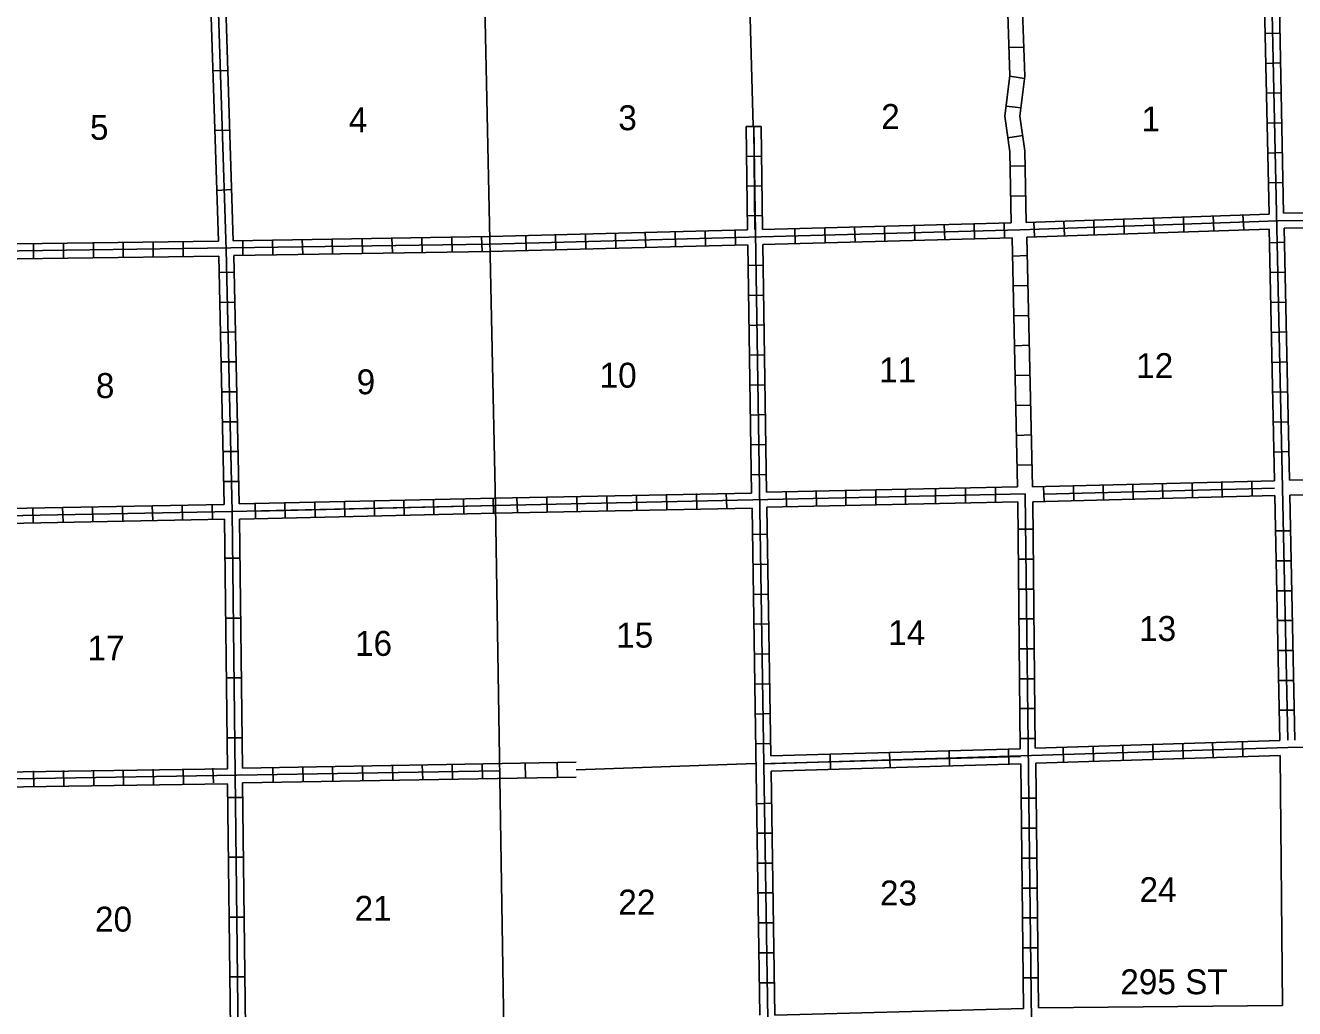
# Model space of a CAD drawing. Extents: x 1372974 to 1917401, y 15437295 to 15803266.
# Drawn here: x 1853130 to 1878597, y 15661493 to 15681227 of the extents above; entities that cross this region are included whole.
import ezdxf

# ---------------------------------------------------------------- set-up
doc = ezdxf.new("R2010")
doc.units = 0
for name, color, linetype in [('L10', 7, 'Continuous'), ('L13', 7, 'Continuous'), ('L14', 7, 'Continuous'), ('L30', 7, 'Continuous'), ('L4', 7, 'Continuous'), ('L8', 7, 'Continuous'), ('L9', 7, 'Continuous')]:
    doc.layers.add(name, color=color, linetype=linetype)

msp = doc.modelspace()

# ---------------------------------------------------------------- linework, layer by layer
at = {"layer": 'L10'}
for points in [[(1878310, 15666572), (1878352, 15661556)], [(1873460, 15661506), (1878352, 15661556)]]:
    msp.add_lwpolyline(points, dxfattribs=at)
at = {"layer": 'L13'}
for points in [[(1867735, 15679206), (1867660, 15681864)], [(1864183, 15666284), (1867777, 15666414)]]:
    msp.add_lwpolyline(points, dxfattribs=at)
at = {"layer": 'L4'}
msp.add_lwpolyline([(1862910, 15650481), (1862827, 15655764), (1862727, 15661064), (1862560, 15671589), (1862344, 15681956), (1862252, 15687323)], dxfattribs=at)
at = {"layer": 'L8'}
for p, q in [((1878010, 15681064), (1878310, 15681073)), ((1872868, 15680781), (1873168, 15680789)), ((1878018, 15680464), (1878318, 15680473)), ((1872885, 15680206), (1873177, 15680164)), ((1878035, 15679864), (1878335, 15679873)), ((1872810, 15679606), (1873110, 15679573)), ((1867594, 15679194), (1867893, 15679198)), ((1867769, 15677129), (1867744, 15679196)), ((1878043, 15679264), (1878343, 15679273)), ((1872843, 15678973), (1873143, 15679014)), ((1878060, 15678664), (1878360, 15678673)), ((1867602, 15678597), (1867900, 15678601)), ((1872893, 15678398), (1873193, 15678406)), ((1867609, 15678001), (1867907, 15678004)), ((1878068, 15678064), (1878368, 15678073)), ((1872902, 15677798), (1873202, 15677806)), ((1867616, 15677404), (1867914, 15677408)), ((1876960, 15677406), (1876977, 15677114)), ((1877560, 15677431), (1877577, 15677131)), ((1868569, 15677156), (1868577, 15676856)), ((1869169, 15677164), (1869177, 15676864)), ((1869769, 15677181), (1869777, 15676881)), ((1870368, 15677198), (1870377, 15676898)), ((1870968, 15677214), (1870977, 15676914)), ((1871568, 15677231), (1871577, 15676931)), ((1872168, 15677248), (1872177, 15676948)), ((1872768, 15677264), (1872777, 15676964)), ((1873368, 15677281), (1873377, 15676981)), ((1873968, 15677306), (1873977, 15677006)), ((1874568, 15677323), (1874577, 15677023)), ((1875168, 15677348), (1875177, 15677048)), ((1875768, 15677364), (1875777, 15677064)), ((1876368, 15677389), (1876377, 15677089)), ((1855694, 15676589), (1855694, 15676889)), ((1856294, 15676598), (1856294, 15676898)), ((1857494, 15676614), (1857494, 15676914)), ((1858094, 15676623), (1858086, 15676923)), ((1858694, 15676631), (1858685, 15676931)), ((1859294, 15676639), (1859285, 15676939)), ((1859894, 15676656), (1859885, 15676956)), ((1860494, 15676664), (1860485, 15676964)), ((1861094, 15676673), (1861085, 15676973)), ((1861694, 15676681), (1861685, 15676981)), ((1862294, 15676689), (1862285, 15676989)), ((1863169, 15677006), (1863177, 15676706)), ((1863769, 15677023), (1863777, 15676723)), ((1864369, 15677039), (1864377, 15676739)), ((1864969, 15677056), (1864977, 15676756)), ((1865569, 15677073), (1865577, 15676773)), ((1866169, 15677089), (1866177, 15676789)), ((1866769, 15677106), (1866777, 15676806)), ((1867369, 15677123), (1867377, 15676823)), ((1853294, 15676556), (1853294, 15676856)), ((1853894, 15676564), (1853894, 15676864)), ((1854494, 15676573), (1854494, 15676873)), ((1855094, 15676581), (1855094, 15676881)), ((1878093, 15676864), (1878393, 15676873)), ((1867935, 15676414), (1867635, 15676406)), ((1872935, 15676598), (1873235, 15676606)), ((1857319, 15676273), (1857019, 15676264)), ((1878110, 15676264), (1878410, 15676273)), ((1872943, 15675998), (1873243, 15676006)), ((1857336, 15675673), (1857036, 15675664)), ((1867944, 15675814), (1867644, 15675806)), ((1878118, 15675664), (1878418, 15675673)), ((1872960, 15675398), (1873260, 15675406)), ((1867960, 15675214), (1867660, 15675206)), ((1857344, 15675073), (1857044, 15675064)), ((1878135, 15675064), (1878435, 15675073)), ((1867969, 15674614), (1867669, 15674606)), ((1872977, 15674798), (1873277, 15674806)), ((1857361, 15674473), (1857061, 15674473)), ((1878152, 15674464), (1878452, 15674473)), ((1872985, 15674198), (1873285, 15674206)), ((1857377, 15673873), (1857077, 15673873)), ((1867977, 15674014), (1867677, 15674006)), ((1878160, 15673864), (1878460, 15673873)), ((1873002, 15673598), (1873302, 15673606)), ((1867985, 15673414), (1867685, 15673406)), ((1857386, 15673273), (1857086, 15673273)), ((1878177, 15673264), (1878477, 15673273)), ((1867994, 15672814), (1867694, 15672806)), ((1873018, 15672998), (1873318, 15673006)), ((1857402, 15672673), (1857102, 15672673)), ((1878185, 15672664), (1878485, 15672673)), ((1873027, 15672398), (1873327, 15672406)), ((1857411, 15672073), (1857111, 15672073)), ((1868002, 15672214), (1867702, 15672206)), ((1877140, 15672061), (1877147, 15671763)), ((1877736, 15672077), (1877744, 15671778)), ((1865394, 15671798), (1865402, 15671498)), ((1865994, 15671814), (1866002, 15671514)), ((1866594, 15671831), (1866602, 15671531)), ((1867194, 15671839), (1867202, 15671539)), ((1868394, 15671864), (1868402, 15671564)), ((1868994, 15671881), (1869002, 15671581)), ((1869594, 15671898), (1869594, 15671598)), ((1870194, 15671906), (1870194, 15671606)), ((1870793, 15671923), (1870793, 15671623)), ((1871393, 15671931), (1871393, 15671631)), ((1871993, 15671948), (1871993, 15671648)), ((1872593, 15671956), (1872593, 15671656)), ((1873561, 15671969), (1873569, 15671671)), ((1874158, 15671985), (1874165, 15671686)), ((1874754, 15672000), (1874762, 15671702)), ((1875351, 15672015), (1875358, 15671717)), ((1875947, 15672031), (1875955, 15671732)), ((1876543, 15672046), (1876551, 15671748)), ((1853286, 15671248), (1853277, 15671548)), ((1853886, 15671256), (1853877, 15671556)), ((1854486, 15671273), (1854477, 15671573)), ((1855086, 15671281), (1855077, 15671581)), ((1855686, 15671289), (1855677, 15671589)), ((1856286, 15671306), (1856277, 15671606)), ((1856886, 15671314), (1856877, 15671614)), ((1857743, 15671629), (1857750, 15671331)), ((1858339, 15671643), (1858346, 15671344)), ((1858936, 15671656), (1858942, 15671358)), ((1859532, 15671670), (1859539, 15671371)), ((1860129, 15671683), (1860135, 15671385)), ((1860725, 15671697), (1860732, 15671398)), ((1861321, 15671710), (1861328, 15671412)), ((1861918, 15671724), (1861925, 15671426)), ((1862514, 15671737), (1862521, 15671439)), ((1862994, 15671748), (1863002, 15671448)), ((1863594, 15671764), (1863602, 15671464)), ((1864194, 15671773), (1864202, 15671473)), ((1864794, 15671789), (1864802, 15671489)), ((1873352, 15671114), (1873052, 15671114)), ((1878518, 15671081), (1878218, 15671081)), ((1868019, 15671014), (1867719, 15671006)), ((1868035, 15670414), (1867735, 15670406)), ((1873360, 15670514), (1873060, 15670514)), ((1878535, 15670481), (1878235, 15670481)), ((1868044, 15669814), (1867744, 15669806)), ((1873368, 15669914), (1873068, 15669914)), ((1878543, 15669881), (1878243, 15669881)), ((1873377, 15669314), (1873077, 15669314)), ((1878560, 15669281), (1878260, 15669281)), ((1868052, 15669214), (1867752, 15669206)), ((1868060, 15668614), (1867760, 15668606)), ((1873377, 15668714), (1873077, 15668714)), ((1878568, 15668681), (1878268, 15668681)), ((1868069, 15668014), (1867769, 15668006)), ((1873385, 15668114), (1873085, 15668114)), ((1878585, 15668081), (1878285, 15668081)), ((1873393, 15667514), (1873093, 15667514)), ((1878593, 15667481), (1878293, 15667481)), ((1868077, 15667414), (1867777, 15667406)), ((1868085, 15666814), (1867785, 15666806)), ((1873402, 15666914), (1873102, 15666914)), ((1873960, 15666439), (1873952, 15666739)), ((1874560, 15666464), (1874552, 15666756)), ((1875160, 15666481), (1875152, 15666781)), ((1875760, 15666497), (1875752, 15666797)), ((1876360, 15666514), (1876352, 15666814)), ((1876960, 15666531), (1876952, 15666831)), ((1877560, 15666556), (1877552, 15666856)), ((1853302, 15665964), (1853294, 15666264)), ((1853902, 15665972), (1853894, 15666272)), ((1854502, 15665981), (1854494, 15666281)), ((1855102, 15665989), (1855094, 15666289)), ((1855702, 15665997), (1855694, 15666297)), ((1856302, 15666006), (1856294, 15666306)), ((1856902, 15666022), (1856894, 15666322)), ((1858102, 15666039), (1858094, 15666339)), ((1858702, 15666047), (1858694, 15666347)), ((1859302, 15666056), (1859294, 15666356)), ((1859902, 15666072), (1859894, 15666372)), ((1860502, 15666081), (1860494, 15666381)), ((1861102, 15666089), (1861094, 15666389)), ((1861702, 15666097), (1861694, 15666397)), ((1862302, 15666106), (1862294, 15666406)), ((1863168, 15666122), (1863160, 15666422)), ((1863810, 15666131), (1863802, 15666431)), ((1873418, 15665714), (1873118, 15665714)), ((1868110, 15665614), (1867810, 15665606)), ((1868119, 15665014), (1867819, 15665014)), ((1873418, 15665114), (1873118, 15665114)), ((1868127, 15664414), (1867827, 15664414)), ((1873427, 15664514), (1873127, 15664514)), ((1873435, 15663914), (1873135, 15663914)), ((1868135, 15663814), (1867835, 15663814)), ((1868144, 15663214), (1867844, 15663214)), ((1873443, 15663314), (1873143, 15663314)), ((1873452, 15662714), (1873152, 15662714)), ((1868152, 15662614), (1867852, 15662614)), ((1868160, 15662014), (1867860, 15662014)), ((1873460, 15662114), (1873160, 15662114))]:
    msp.add_line(p, q, dxfattribs=at)
for points in [[(1877877, 15692464), (1878052, 15687398), (1878135, 15682081), (1878352, 15671948)], [(1872827, 15681889), (1872885, 15680223), (1872785, 15679406), (1872885, 15678689), (1872910, 15677264)], [(1873127, 15681898), (1873185, 15680206), (1873085, 15679406), (1873185, 15678706), (1873210, 15677273)], [(1877985, 15681931), (1878085, 15677439)], [(1878285, 15681931), (1878377, 15677456)], [(1867619, 15677123), (1867594, 15679198)], [(1868194, 15650614), (1867744, 15679198)], [(1867919, 15677131), (1867894, 15679198)], [(1873210, 15677273), (1878085, 15677439)], [(1878377, 15677456), (1883410, 15677498)], [(1862452, 15676839), (1873093, 15677123), (1878260, 15677306), (1883568, 15677348)], [(1867919, 15677131), (1872910, 15677264)], [(1878385, 15677156), (1883426, 15677198)], [(1878385, 15677156), (1878493, 15672098)], [(1851944, 15676831), (1857002, 15676898)], [(1857302, 15676906), (1862452, 15676989)], [(1862452, 15676989), (1867619, 15677123)], [(1867927, 15676831), (1872927, 15676964)], [(1872927, 15676964), (1873035, 15671964)], [(1873227, 15676973), (1878085, 15677139)], [(1873227, 15676973), (1873335, 15671964)], [(1878085, 15677139), (1878193, 15672089)], [(1830495, 15676448), (1846386, 15676606), (1862452, 15676839)], [(1857277, 15671473), (1857161, 15676731)], [(1857311, 15676606), (1862452, 15676689)], [(1862452, 15676689), (1867627, 15676823)], [(1867702, 15671839), (1867627, 15676823)], [(1868002, 15671856), (1867927, 15676831)], [(1851952, 15676531), (1857011, 15676598)], [(1857119, 15671614), (1857011, 15676598)], [(1857419, 15671623), (1857311, 15676606)], [(1873335, 15671964), (1878193, 15672089)], [(1862560, 15671739), (1867702, 15671839)], [(1862560, 15671589), (1873193, 15671823)], [(1868002, 15671856), (1873035, 15671964)], [(1873485, 15650714), (1873377, 15656206), (1873193, 15671823)], [(1873565, 15671820), (1878197, 15671939)], [(1878352, 15671948), (1878460, 15666881)], [(1878502, 15671798), (1878602, 15666881)], [(1852077, 15671514), (1857119, 15671614)], [(1862560, 15671739), (1857419, 15671623)], [(1857746, 15671480), (1862564, 15671589)], [(1868010, 15671556), (1873043, 15671664)], [(1868085, 15666564), (1868010, 15671556)], [(1873093, 15666706), (1873043, 15671664)], [(1873343, 15671664), (1878202, 15671789)], [(1873393, 15666722), (1873343, 15671664)], [(1878202, 15671789), (1878302, 15666872)], [(1830486, 15671131), (1846419, 15671264), (1857277, 15671473)], [(1852086, 15671214), (1857127, 15671314)], [(1862560, 15671439), (1857427, 15671314)], [(1862560, 15671439), (1867710, 15671539)], [(1867869, 15661364), (1867710, 15671539)], [(1867960, 15666406), (1878460, 15666731), (1882151, 15666764), (1882551, 15666539)], [(1873393, 15666722), (1878302, 15666872)], [(1873402, 15666422), (1878310, 15666572)], [(1862627, 15666264), (1846452, 15665997), (1830503, 15665822)], [(1857186, 15666306), (1852169, 15666231)], [(1864183, 15666440), (1857486, 15666322)], [(1868169, 15661364), (1868094, 15666256)], [(1873160, 15661497), (1873102, 15666406)], [(1873460, 15661506), (1873402, 15666422)], [(1857186, 15666006), (1852177, 15665931)], [(1864183, 15666140), (1857486, 15666022)], [(1868169, 15661364), (1873160, 15661497)]]:
    msp.add_lwpolyline(points, dxfattribs=at)
at = {"layer": 'L9'}
for p, q in [((1857194, 15680323), (1856894, 15680314)), ((1857236, 15679123), (1856936, 15679114)), ((1857269, 15677931), (1856969, 15677914)), ((1857436, 15670531), (1857136, 15670531)), ((1857452, 15669331), (1857152, 15669331)), ((1857469, 15668131), (1857169, 15668131)), ((1857477, 15666931), (1857177, 15666931)), ((1868089, 15666414), (1873098, 15666556)), ((1869286, 15666299), (1869278, 15666597)), ((1870479, 15666333), (1870471, 15666631)), ((1871672, 15666366), (1871663, 15666665)), ((1872865, 15666400), (1872856, 15666698)), ((1857494, 15665731), (1857194, 15665731)), ((1857511, 15664531), (1857211, 15664531)), ((1857527, 15663331), (1857227, 15663331)), ((1857536, 15662131), (1857236, 15662131))]:
    msp.add_line(p, q, dxfattribs=at)
for points in [[(1856986, 15682106), (1857161, 15676723)], [(1856844, 15681814), (1857002, 15676898)], [(1857144, 15681814), (1857302, 15676906)], [(1878493, 15672098), (1882941, 15672175)], [(1878502, 15671798), (1883007, 15671882)], [(1862560, 15671589), (1857277, 15671473), (1857402, 15660931)], [(1857127, 15671314), (1857186, 15666306)], [(1857427, 15671314), (1857486, 15666322)], [(1868085, 15666564), (1873093, 15666706)], [(1868094, 15666256), (1873102, 15666406)], [(1857186, 15666006), (1857244, 15661097)], [(1857486, 15666022), (1857544, 15661106)]]:
    msp.add_lwpolyline(points, dxfattribs=at)

# ---------------------------------------------------------------- texts
at = {"layer": 'L14'}
for s, p in [('4', (1859619, 15679081)), ('3', (1865027, 15679123)), ('2', (1870302, 15679148)), ('1', (1875527, 15679098)), ('5', (1854427, 15678931)), ('12', (1875418, 15674148)), ('10', (1864652, 15673956)), ('11', (1870260, 15674064)), ('8', (1854544, 15673748)), ('9', (1859777, 15673823)), ('14', (1870443, 15668789)), ('13', (1875477, 15668873)), ('16', (1859744, 15668573)), ('15', (1864985, 15668739)), ('17', (1854377, 15668481)), ('23', (1870277, 15663564)), ('24', (1875485, 15663631)), ('21', (1859735, 15663256)), ('22', (1865027, 15663381)), ('20', (1854527, 15663039))]:
    msp.add_text(s, height=500, rotation=360, dxfattribs=at).set_placement(p)
at = {"layer": 'L30'}
msp.add_text('295 ST', height=500, rotation=360, dxfattribs=at).set_placement((1875100, 15661782))

doc.saveas('drawing.dxf')
